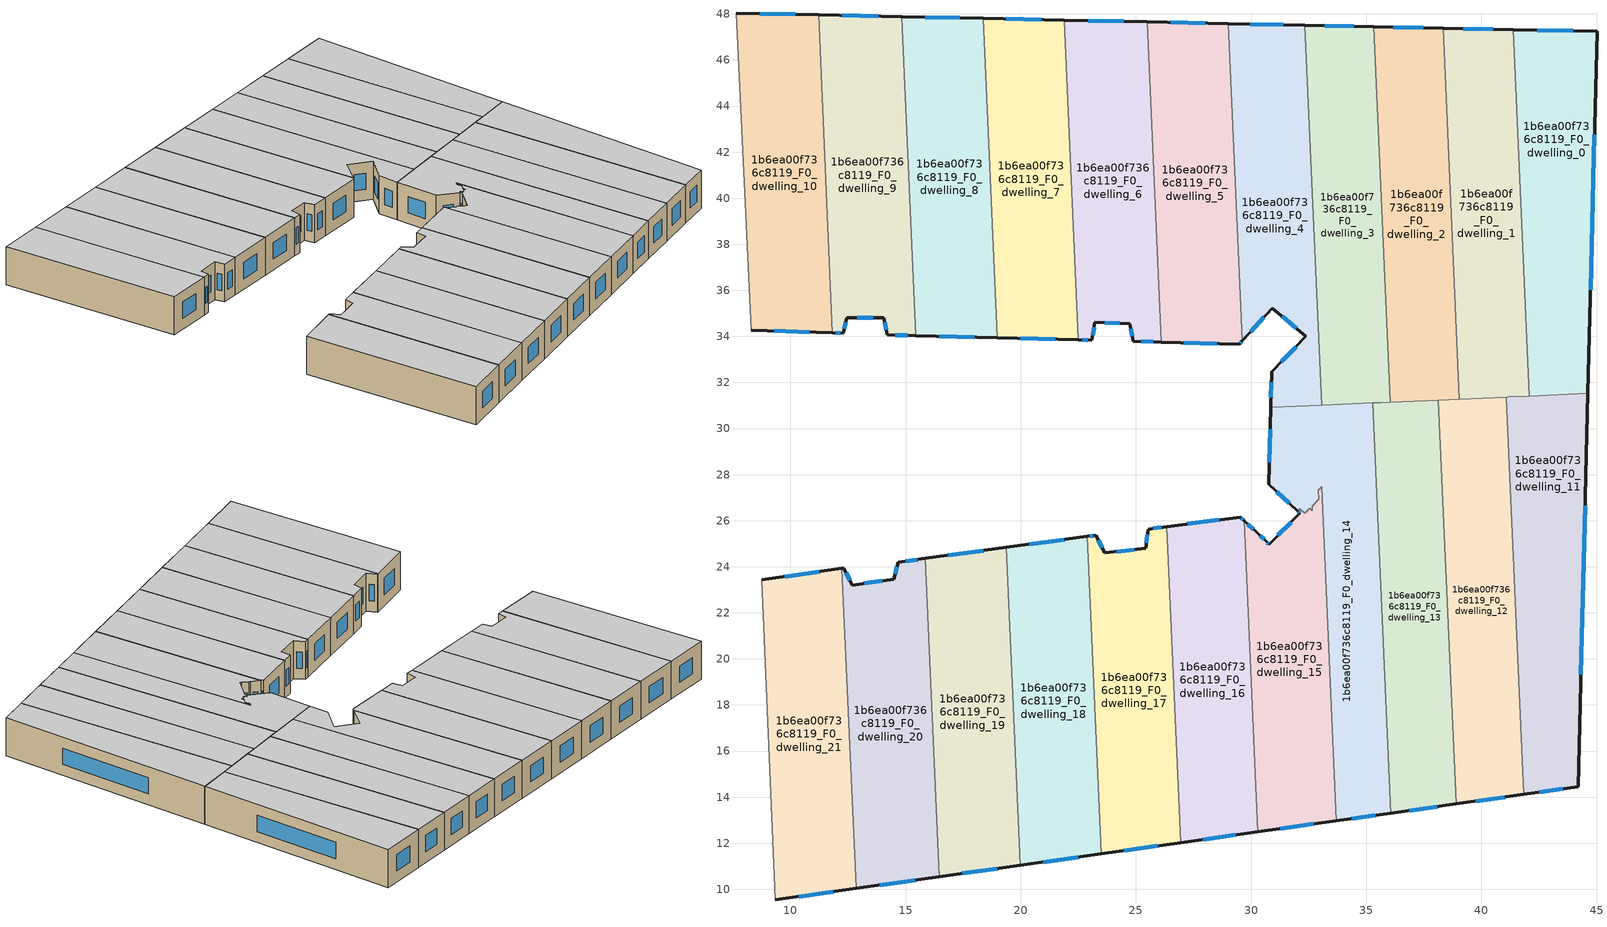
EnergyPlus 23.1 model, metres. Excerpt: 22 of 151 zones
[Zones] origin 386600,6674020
1b6ea00f736c8119_F0_dwelling_0
 floor ground (EU_floor_Construction): 45.02,47.24 44.62,31.52 42.08,31.41 41.38,47.32 z0
 wall outside (EU_wall_Construction): 44.62,31.52 45.02,47.24 41.38,47.32 z0:3
 wall to 1b6ea00f736c8119_F0_dwelling_1 (EU_wall_Construction): 41.38,47.32 42.08,31.41 z0:3
 wall to 1b6ea00f736c8119_F0_dwelling_11 (EU_wall_Construction): 42.08,31.41 44.62,31.52 z0:3
 window (EU_Window_Construction): 43.98,47.27 42.42,47.3 / 44.73,36.02 44.9,42.75 z0.86:2.14
 ceiling to 1b6ea00f736c8119_F1_dwelling_0 (EU_floor_Construction): 44.62,31.52 45.02,47.24 41.38,47.32 42.08,31.41 z3
1b6ea00f736c8119_F0_dwelling_1
 floor ground (EU_floor_Construction): 41.38,47.32 42.08,31.41 39.04,31.28 38.33,47.38 z0
 wall outside (EU_wall_Construction): 41.38,47.32 38.33,47.38 z0:3
 wall to 1b6ea00f736c8119_F0_dwelling_2 (EU_wall_Construction): 38.33,47.38 39.04,31.28 z0:3
 wall to 1b6ea00f736c8119_F0_dwelling_12 (EU_wall_Construction): 39.04,31.28 41.09,31.37 z0:3
 wall to 1b6ea00f736c8119_F0_dwelling_11 (EU_wall_Construction): 41.09,31.37 41.19,31.37 42.08,31.41 z0:3
 window (EU_Window_Construction): 40.51,47.34 39.2,47.37 z0.86:2.14
 ceiling to 1b6ea00f736c8119_F1_dwelling_1 (EU_floor_Construction): 42.08,31.41 41.38,47.32 38.33,47.38 39.04,31.28 z3
1b6ea00f736c8119_F0_dwelling_10
 floor ground (EU_floor_Construction): 11.22,47.96 11.83,34.16 8.3,34.28 7.66,48.03 z0
 wall outside (EU_wall_Construction): 8.3,34.28 11.83,34.16 / 11.22,47.96 7.66,48.03 z0:3
 wall to 1b6ea00f736c8119_F0_dwelling_9 (EU_wall_Construction): 11.83,34.16 11.22,47.96 z0:3
 wall adiabatic (EU_wall_Construction): 7.66,48.03 8.3,34.28 z0:3
 window (EU_Window_Construction): 9.31,34.24 10.82,34.19 / 10.2,47.98 8.68,48.01 z0.86:2.14
 ceiling to 1b6ea00f736c8119_F1_dwelling_10 (EU_floor_Construction): 11.83,34.16 11.22,47.96 7.66,48.03 8.3,34.28 z3
1b6ea00f736c8119_F0_dwelling_11
 floor ground (EU_floor_Construction): 44.62,31.52 44.19,14.45 41.84,14.12 41.09,31.37 41.19,31.37 z0
 wall outside (EU_wall_Construction): 41.84,14.12 44.19,14.45 44.62,31.52 z0:3
 wall to 1b6ea00f736c8119_F0_dwelling_12 (EU_wall_Construction): 41.09,31.37 41.84,14.12 z0:3
 window (EU_Window_Construction): 44.31,19.33 44.5,26.65 / 42.52,14.21 43.52,14.36 z0.86:2.14
 ceiling to 1b6ea00f736c8119_F1_dwelling_11 (EU_floor_Construction): 44.19,14.45 44.62,31.52 41.19,31.37 41.09,31.37 41.84,14.12 z3
1b6ea00f736c8119_F0_dwelling_12
 floor ground (EU_floor_Construction): 41.09,31.37 41.84,14.12 38.9,13.71 38.13,31.24 z0
 wall outside (EU_wall_Construction): 38.9,13.71 41.84,14.12 z0:3
 wall to 1b6ea00f736c8119_F0_dwelling_13 (EU_wall_Construction): 38.13,31.24 38.9,13.71 z0:3
 wall to 1b6ea00f736c8119_F0_dwelling_2 (EU_wall_Construction): 39.04,31.28 38.13,31.24 z0:3
 window (EU_Window_Construction): 39.74,13.82 41,14 z0.86:2.14
 ceiling to 1b6ea00f736c8119_F1_dwelling_12 (EU_floor_Construction): 41.84,14.12 41.09,31.37 38.13,31.24 38.9,13.71 z3
1b6ea00f736c8119_F0_dwelling_13
 floor ground (EU_floor_Construction): 38.13,31.24 38.9,13.71 36.06,13.3 35.27,31.11 35.32,31.12 35.52,31.12 35.62,31.13 z0
 wall outside (EU_wall_Construction): 36.06,13.3 38.9,13.71 z0:3
 wall to 1b6ea00f736c8119_F0_dwelling_14 (EU_wall_Construction): 35.27,31.11 36.06,13.3 z0:3
 wall to 1b6ea00f736c8119_F0_dwelling_3 (EU_wall_Construction): 36.04,31.15 35.62,31.13 35.52,31.12 35.32,31.12 35.27,31.11 z0:3
 wall to 1b6ea00f736c8119_F0_dwelling_2 (EU_wall_Construction): 38.13,31.24 36.04,31.15 z0:3
 window (EU_Window_Construction): 36.87,13.42 38.09,13.59 z0.86:2.14
 ceiling to 1b6ea00f736c8119_F1_dwelling_13 (EU_floor_Construction): 38.9,13.71 38.13,31.24 35.62,31.13 35.52,31.12 35.32,31.12 35.27,31.11 36.06,13.3 z3
1b6ea00f736c8119_F0_dwelling_14
 floor ground (EU_floor_Construction): 35.27,31.11 36.06,13.3 33.7,12.97 33.06,27.47 32.91,27.33 32.93,26.92 32.65,26.63 32.65,26.44 32.55,26.54 32.34,26.33 32.12,26.53 32.01,26.42 30.76,27.58 30.85,30.92 z0
 wall outside (EU_wall_Construction): 30.85,30.92 30.76,27.58 32.01,26.42 / 33.7,12.97 36.06,13.3 z0:3
 wall to 1b6ea00f736c8119_F0_dwelling_15 (EU_wall_Construction): 32.01,26.42 32.12,26.53 32.34,26.33 32.55,26.54 32.65,26.44 32.65,26.63 32.93,26.92 32.91,27.33 33.06,27.47 33.7,12.97 z0:3
 wall to 1b6ea00f736c8119_F0_dwelling_4 (EU_wall_Construction): 33.07,31.02 30.85,30.92 z0:3
 wall to 1b6ea00f736c8119_F0_dwelling_3 (EU_wall_Construction): 35.27,31.11 33.07,31.02 z0:3
 window (EU_Window_Construction): 31.12,27.25 31.65,26.75 / 30.83,29.97 30.79,28.54 / 34.37,13.07 35.38,13.21 z0.86:2.14
 ceiling to 1b6ea00f736c8119_F1_dwelling_14 (EU_floor_Construction): 36.06,13.3 35.27,31.11 30.85,30.92 30.76,27.58 32.01,26.42 32.12,26.53 32.34,26.33 32.55,26.54 32.65,26.44 32.65,26.63 32.93,26.92 32.91,27.33 33.06,27.47 33.7,12.97 z3
1b6ea00f736c8119_F0_dwelling_15
 floor ground (EU_floor_Construction): 33.06,27.47 33.7,12.97 30.29,12.49 29.7,25.99 30.24,25.49 30.28,25.45 30.67,25.08 30.78,24.98 32.12,26.32 32.01,26.42 32.12,26.53 32.34,26.33 32.55,26.54 32.65,26.44 32.65,26.63 32.93,26.92 32.91,27.33 z0
 wall outside (EU_wall_Construction): 32.01,26.42 32.12,26.32 30.78,24.98 30.67,25.08 30.28,25.45 30.24,25.49 29.7,25.99 / 30.29,12.49 33.7,12.97 z0:3
 wall to 1b6ea00f736c8119_F0_dwelling_16 (EU_wall_Construction): 29.7,25.99 30.29,12.49 z0:3
 window (EU_Window_Construction): 30.56,25.19 30.39,25.34 / 30.75,25.01 30.71,25.05 / 31.74,25.94 31.17,25.36 / 32.04,26.39 32.09,26.35 / 31.27,12.63 32.72,12.84 / 30.08,25.63 29.85,25.85 z0.86:2.14
 ceiling to 1b6ea00f736c8119_F1_dwelling_15 (EU_floor_Construction): 33.7,12.97 33.06,27.47 32.91,27.33 32.93,26.92 32.65,26.63 32.65,26.44 32.55,26.54 32.34,26.33 32.12,26.53 32.01,26.42 32.12,26.32 30.78,24.98 30.67,25.08 30.28,25.45 30.24,25.49 29.7,25.99 30.29,12.49 z3
1b6ea00f736c8119_F0_dwelling_16
 floor ground (EU_floor_Construction): 29.7,25.99 30.29,12.49 26.94,12.02 26.34,25.74 29.54,26.15 z0
 wall outside (EU_wall_Construction): 29.7,25.99 29.54,26.15 26.34,25.74 / 26.94,12.02 30.29,12.49 z0:3
 wall to 1b6ea00f736c8119_F0_dwelling_17 (EU_wall_Construction): 26.34,25.74 26.94,12.02 z0:3
 window (EU_Window_Construction): 29.65,26.04 29.58,26.1 / 27.9,12.16 29.34,12.36 / 28.62,26.03 27.25,25.86 z0.86:2.14
 ceiling to 1b6ea00f736c8119_F1_dwelling_16 (EU_floor_Construction): 30.29,12.49 29.7,25.99 29.54,26.15 26.34,25.74 26.94,12.02 z3
1b6ea00f736c8119_F0_dwelling_17
 floor ground (EU_floor_Construction): 26.34,25.74 26.94,12.02 23.49,11.54 22.89,25.32 23.26,25.37 23.66,24.6 25.43,24.8 25.53,25.64 z0
 wall outside (EU_wall_Construction): 26.34,25.74 25.53,25.64 25.43,24.8 23.66,24.6 23.26,25.37 22.89,25.32 / 23.49,11.54 26.94,12.02 z0:3
 wall to 1b6ea00f736c8119_F0_dwelling_18 (EU_wall_Construction): 22.89,25.32 23.49,11.54 z0:3
 window (EU_Window_Construction): 26.1,25.71 25.76,25.67 / 24.48,11.67 25.95,11.88 / 23.15,25.35 22.99,25.33 / 23.54,24.82 23.37,25.15 / 24.92,24.75 24.16,24.66 / 25.5,25.4 25.46,25.04 z0.86:2.14
 ceiling to 1b6ea00f736c8119_F1_dwelling_17 (EU_floor_Construction): 26.94,12.02 26.34,25.74 25.53,25.64 25.43,24.8 23.66,24.6 23.26,25.37 22.89,25.32 23.49,11.54 z3
1b6ea00f736c8119_F0_dwelling_18
 floor ground (EU_floor_Construction): 22.89,25.32 23.49,11.54 19.97,11.04 19.37,24.84 z0
 wall outside (EU_wall_Construction): 22.89,25.32 19.37,24.84 / 19.97,11.04 23.49,11.54 z0:3
 wall to 1b6ea00f736c8119_F0_dwelling_19 (EU_wall_Construction): 19.37,24.84 19.97,11.04 z0:3
 window (EU_Window_Construction): 21.88,25.18 20.37,24.98 / 20.98,11.18 22.49,11.39 z0.86:2.14
 ceiling to 1b6ea00f736c8119_F1_dwelling_18 (EU_floor_Construction): 23.49,11.54 22.89,25.32 19.37,24.84 19.97,11.04 z3
1b6ea00f736c8119_F0_dwelling_19
 floor ground (EU_floor_Construction): 19.37,24.84 19.97,11.04 16.46,10.54 15.86,24.36 z0
 wall outside (EU_wall_Construction): 19.37,24.84 15.86,24.36 / 16.46,10.54 19.97,11.04 z0:3
 wall to 1b6ea00f736c8119_F0_dwelling_20 (EU_wall_Construction): 15.86,24.36 16.46,10.54 z0:3
 window (EU_Window_Construction): 18.36,24.7 16.86,24.5 / 17.47,10.69 18.97,10.9 z0.86:2.14
 ceiling to 1b6ea00f736c8119_F1_dwelling_19 (EU_floor_Construction): 19.97,11.04 19.37,24.84 15.86,24.36 16.46,10.54 z3
1b6ea00f736c8119_F0_dwelling_2
 floor ground (EU_floor_Construction): 38.33,47.38 39.04,31.28 36.04,31.15 35.32,47.45 z0
 wall outside (EU_wall_Construction): 38.33,47.38 35.32,47.45 z0:3
 wall to 1b6ea00f736c8119_F0_dwelling_3 (EU_wall_Construction): 35.32,47.45 36.04,31.15 z0:3
 window (EU_Window_Construction): 37.47,47.4 36.18,47.43 z0.86:2.14
 ceiling to 1b6ea00f736c8119_F1_dwelling_2 (EU_floor_Construction): 39.04,31.28 38.33,47.38 35.32,47.45 36.04,31.15 z3
1b6ea00f736c8119_F0_dwelling_20
 floor ground (EU_floor_Construction): 15.86,24.36 16.46,10.54 12.85,10.04 12.24,23.93 12.33,23.94 12.68,23.21 14.5,23.47 14.67,24.2 z0
 wall outside (EU_wall_Construction): 15.86,24.36 14.67,24.2 14.5,23.47 12.68,23.21 12.33,23.94 12.24,23.93 / 12.85,10.04 16.46,10.54 z0:3
 wall to 1b6ea00f736c8119_F0_dwelling_21 (EU_wall_Construction): 12.24,23.93 12.85,10.04 z0:3
 window (EU_Window_Construction): 14.62,23.99 14.55,23.68 / 15.52,24.32 15.01,24.25 / 13.88,10.18 15.43,10.4 / 12.58,23.42 12.43,23.73 / 13.98,23.39 13.2,23.28 z0.86:2.14
 ceiling to 1b6ea00f736c8119_F1_dwelling_20 (EU_floor_Construction): 16.46,10.54 15.86,24.36 14.67,24.2 14.5,23.47 12.68,23.21 12.33,23.94 12.24,23.93 12.85,10.04 z3
1b6ea00f736c8119_F0_dwelling_21
 floor ground (EU_floor_Construction): 12.24,23.93 12.85,10.04 9.35,9.54 8.75,23.43 z0
 wall outside (EU_wall_Construction): 9.35,9.54 12.85,10.04 / 12.24,23.93 8.75,23.43 z0:3
 wall adiabatic (EU_wall_Construction): 8.75,23.43 9.35,9.54 z0:3
 window (EU_Window_Construction): 10.35,9.68 11.85,9.9 / 11.24,23.79 9.75,23.58 z0.86:2.14
 ceiling to 1b6ea00f736c8119_F1_dwelling_21 (EU_floor_Construction): 12.85,10.04 12.24,23.93 8.75,23.43 9.35,9.54 z3
1b6ea00f736c8119_F0_dwelling_3
 floor ground (EU_floor_Construction): 35.32,47.45 36.04,31.15 33.07,31.01 32.34,47.51 z0
 wall outside (EU_wall_Construction): 35.32,47.45 32.34,47.51 z0:3
 wall to 1b6ea00f736c8119_F0_dwelling_4 (EU_wall_Construction): 32.34,47.51 33.07,31.01 z0:3
 window (EU_Window_Construction): 34.47,47.47 33.19,47.49 z0.86:2.14
 ceiling to 1b6ea00f736c8119_F1_dwelling_3 (EU_floor_Construction): 36.04,31.15 35.32,47.45 32.34,47.51 33.07,31.01 z3
1b6ea00f736c8119_F0_dwelling_4
 floor ground (EU_floor_Construction): 32.34,47.51 33.07,31.01 30.85,30.92 30.89,32.46 32.38,34 30.93,35.23 29.62,33.81 29.01,47.58 z0
 wall outside (EU_wall_Construction): 32.34,47.51 29.01,47.58 / 29.62,33.81 30.93,35.23 32.38,34 30.89,32.46 30.85,30.92 z0:3
 wall to 1b6ea00f736c8119_F0_dwelling_5 (EU_wall_Construction): 29.01,47.58 29.62,33.81 z0:3
 window (EU_Window_Construction): 31.39,47.53 29.96,47.56 / 30.88,32.02 30.86,31.36 / 31.95,33.56 31.32,32.9 / 31.34,34.88 31.96,34.35 / 29.99,34.21 30.55,34.82 z0.86:2.14
 ceiling to 1b6ea00f736c8119_F1_dwelling_4 (EU_floor_Construction): 33.07,31.01 32.34,47.51 29.01,47.58 29.62,33.81 30.93,35.23 32.38,34 30.89,32.46 30.85,30.92 z3
1b6ea00f736c8119_F0_dwelling_5
 floor ground (EU_floor_Construction): 29.01,47.58 29.62,33.81 29.48,33.66 26.11,33.76 25.5,47.66 z0
 wall outside (EU_wall_Construction): 29.01,47.58 25.5,47.66 / 26.11,33.76 29.48,33.66 29.62,33.81 z0:3
 wall to 1b6ea00f736c8119_F0_dwelling_6 (EU_wall_Construction): 25.5,47.66 26.11,33.76 z0:3
 window (EU_Window_Construction): 28.01,47.6 26.5,47.63 / 29.52,33.7 29.58,33.77 / 27.07,33.73 28.52,33.69 z0.86:2.14
 ceiling to 1b6ea00f736c8119_F1_dwelling_5 (EU_floor_Construction): 29.48,33.66 29.62,33.81 29.01,47.58 25.5,47.66 26.11,33.76 z3
1b6ea00f736c8119_F0_dwelling_6
 floor ground (EU_floor_Construction): 25.5,47.66 26.11,33.76 24.89,33.79 24.73,34.56 23.22,34.61 23.08,33.84 22.5,33.85 21.89,47.73 z0
 wall outside (EU_wall_Construction): 22.5,33.85 23.08,33.84 23.22,34.61 24.73,34.56 24.89,33.79 26.11,33.76 / 25.5,47.66 21.89,47.73 z0:3
 wall to 1b6ea00f736c8119_F0_dwelling_7 (EU_wall_Construction): 21.89,47.73 22.5,33.85 z0:3
 window (EU_Window_Construction): 23.12,34.06 23.18,34.39 / 22.67,33.85 22.92,33.84 / 24.47,47.68 22.92,47.71 / 25.23,33.78 25.76,33.77 / 24.78,34.34 24.84,34.01 / 23.65,34.59 24.3,34.57 z0.86:2.14
 ceiling to 1b6ea00f736c8119_F1_dwelling_6 (EU_floor_Construction): 26.11,33.76 25.5,47.66 21.89,47.73 22.5,33.85 23.08,33.84 23.22,34.61 24.73,34.56 24.89,33.79 z3
1b6ea00f736c8119_F0_dwelling_7
 floor ground (EU_floor_Construction): 21.89,47.73 22.5,33.85 18.98,33.94 18.37,47.81 z0
 wall outside (EU_wall_Construction): 18.98,33.94 22.5,33.85 / 21.89,47.73 18.37,47.81 z0:3
 wall to 1b6ea00f736c8119_F0_dwelling_8 (EU_wall_Construction): 18.37,47.81 18.98,33.94 z0:3
 window (EU_Window_Construction): 19.99,33.92 21.49,33.88 / 20.88,47.75 19.38,47.78 z0.86:2.14
 ceiling to 1b6ea00f736c8119_F1_dwelling_7 (EU_floor_Construction): 22.5,33.85 21.89,47.73 18.37,47.81 18.98,33.94 z3
1b6ea00f736c8119_F0_dwelling_8
 floor ground (EU_floor_Construction): 18.37,47.81 18.98,33.94 15.45,34.03 14.84,47.88 z0
 wall outside (EU_wall_Construction): 15.45,34.03 18.98,33.94 / 18.37,47.81 14.84,47.88 z0:3
 wall to 1b6ea00f736c8119_F0_dwelling_9 (EU_wall_Construction): 14.84,47.88 15.45,34.03 z0:3
 window (EU_Window_Construction): 16.46,34.01 17.97,33.97 / 17.36,47.83 15.85,47.86 z0.86:2.14
 ceiling to 1b6ea00f736c8119_F1_dwelling_8 (EU_floor_Construction): 18.98,33.94 18.37,47.81 14.84,47.88 15.45,34.03 z3
1b6ea00f736c8119_F0_dwelling_9
 floor ground (EU_floor_Construction): 14.84,47.88 15.45,34.03 14.2,34.07 14.05,34.82 12.44,34.82 12.3,34.14 11.83,34.16 11.22,47.96 z0
 wall outside (EU_wall_Construction): 11.83,34.16 12.3,34.14 12.44,34.82 14.05,34.82 14.2,34.07 15.45,34.03 / 14.84,47.88 11.22,47.96 z0:3
 window (EU_Window_Construction): 12.34,34.33 12.4,34.63 / 11.96,34.15 12.17,34.14 / 13.81,47.9 12.26,47.94 / 14.55,34.06 15.09,34.04 / 14.09,34.61 14.15,34.28 / 12.9,34.82 13.59,34.82 z0.86:2.14
 ceiling to 1b6ea00f736c8119_F1_dwelling_9 (EU_floor_Construction): 15.45,34.03 14.84,47.88 11.22,47.96 11.83,34.16 12.3,34.14 12.44,34.82 14.05,34.82 14.2,34.07 z3
[Building]
EU S2 Campaign: North Axis=0; Terrain=City; Solar Distribution=FullExterior
[Site:Location]
Helsinki-Vantaa.AP: Latitude=60.317; Longitude=24.963; Time Zone=2; Elevation=54.6
[SizingPeriod:WeatherFileDays]
AnnualSizingPeriod: Begin Month=1; Begin Day of Month=1; End Month=12; End Day of Month=31; Day of Week for Start Day=Monday; Use Weather File Daylight Saving Period=No; Use Weather File Rain and Snow Indicators=No
[MATERIAL]
EU_InternalMass_Material: Roughness=MediumRough; Thickness=0.1; Conductivity=1; Density=1800; Specific Heat=900; Thermal Absorptance=0.9; Solar Absorptance=0.7; Visible Absorptance=0.7
[MATERIAL:NOMASS] Roughness=MediumRough; Thermal Absorptance=0.9; Solar Absorptance=0.7; Visible Absorptance=0.7
Name | Thermal Resistance
EU_wall_NoMass | 1.10183
EU_floor_NoMass | 1.70606
[WINDOWMATERIAL:SIMPLEGLAZINGSYSTEM]
EU_Window_SimpleGlazing: UFactor=3.11035; Solar Heat Gain Coefficient=0.8; Visible Transmittance=0.8
[CONSTRUCTION]
EU_wall_Construction: EU_wall_NoMass
EU_floor_Construction: EU_floor_NoMass
EU_Window_Construction: EU_Window_SimpleGlazing
EU_InternalMass_Construction: EU_InternalMass_Material
[ZONE] Type=1; Multiplier=1; Ceiling Height=autocalculate; Floor Area=autocalculate; Part of Total Floor Area=Yes
Name | Volume
1b6ea00f736c8119_F0_dwelling_0; 1b6ea00f736c8119_F0_dwelling_7 | 146.395
1b6ea00f736c8119_F0_dwelling_1 | 146.356
1b6ea00f736c8119_F0_dwelling_10; 1b6ea00f736c8119_F0_dwelling_6 | 146.382
1b6ea00f736c8119_F0_dwelling_11 | 151.53
1b6ea00f736c8119_F0_dwelling_12 | 154.4
1b6ea00f736c8119_F0_dwelling_13 | 151.904
1b6ea00f736c8119_F0_dwelling_14 | 154.805
1b6ea00f736c8119_F0_dwelling_15 | 135.166
1b6ea00f736c8119_F0_dwelling_16 | 138.731
1b6ea00f736c8119_F0_dwelling_17 | 138.119
1b6ea00f736c8119_F0_dwelling_18 | 146.41
1b6ea00f736c8119_F0_dwelling_19 | 146.371
1b6ea00f736c8119_F0_dwelling_2 | 146.405
1b6ea00f736c8119_F0_dwelling_20; 1b6ea00f736c8119_F0_dwelling_8; 1b6ea00f736c8119_F0_dwelling_9 | 146.38
1b6ea00f736c8119_F0_dwelling_21 | 146.381
1b6ea00f736c8119_F0_dwelling_3 | 146.391
1b6ea00f736c8119_F0_dwelling_4 | 146.359
1b6ea00f736c8119_F0_dwelling_5 | 146.372
[INTERNALMASS] Construction=EU_InternalMass_Construction
Name | Zone or ZoneList | Surface Area
1b6ea00f736c8119_F0_dwelling_0_EU_InternalMass | 1b6ea00f736c8119_F0_dwelling_0 | 48.7983
1b6ea00f736c8119_F0_dwelling_1_EU_InternalMass | 1b6ea00f736c8119_F0_dwelling_1 | 48.785
1b6ea00f736c8119_F0_dwelling_2_EU_InternalMass | 1b6ea00f736c8119_F0_dwelling_2 | 48.8013
1b6ea00f736c8119_F0_dwelling_3_EU_InternalMass | 1b6ea00f736c8119_F0_dwelling_3 | 48.797
1b6ea00f736c8119_F0_dwelling_4_EU_InternalMass | 1b6ea00f736c8119_F0_dwelling_4 | 48.7865
1b6ea00f736c8119_F0_dwelling_5_EU_InternalMass | 1b6ea00f736c8119_F0_dwelling_5 | 48.7904
1b6ea00f736c8119_F0_dwelling_6_EU_InternalMass | 1b6ea00f736c8119_F0_dwelling_6 | 48.7943
1b6ea00f736c8119_F0_dwelling_7_EU_InternalMass | 1b6ea00f736c8119_F0_dwelling_7 | 48.7981
1b6ea00f736c8119_F0_dwelling_8_EU_InternalMass | 1b6ea00f736c8119_F0_dwelling_8 | 48.7938
1b6ea00f736c8119_F0_dwelling_9_EU_InternalMass | 1b6ea00f736c8119_F0_dwelling_9 | 48.7935
1b6ea00f736c8119_F0_dwelling_10_EU_InternalMass | 1b6ea00f736c8119_F0_dwelling_10 | 48.7938
1b6ea00f736c8119_F0_dwelling_11_EU_InternalMass | 1b6ea00f736c8119_F0_dwelling_11 | 50.5133
1b6ea00f736c8119_F0_dwelling_12_EU_InternalMass | 1b6ea00f736c8119_F0_dwelling_12 | 51.4582
1b6ea00f736c8119_F0_dwelling_13_EU_InternalMass | 1b6ea00f736c8119_F0_dwelling_13 | 50.6343
1b6ea00f736c8119_F0_dwelling_14_EU_InternalMass | 1b6ea00f736c8119_F0_dwelling_14 | 51.6058
1b6ea00f736c8119_F0_dwelling_15_EU_InternalMass | 1b6ea00f736c8119_F0_dwelling_15 | 45.0593
1b6ea00f736c8119_F0_dwelling_16_EU_InternalMass | 1b6ea00f736c8119_F0_dwelling_16 | 46.2432
1b6ea00f736c8119_F0_dwelling_17_EU_InternalMass | 1b6ea00f736c8119_F0_dwelling_17 | 46.0396
1b6ea00f736c8119_F0_dwelling_18_EU_InternalMass | 1b6ea00f736c8119_F0_dwelling_18 | 48.8031
1b6ea00f736c8119_F0_dwelling_19_EU_InternalMass | 1b6ea00f736c8119_F0_dwelling_19 | 48.7902
1b6ea00f736c8119_F0_dwelling_20_EU_InternalMass | 1b6ea00f736c8119_F0_dwelling_20 | 48.7934
1b6ea00f736c8119_F0_dwelling_21_EU_InternalMass | 1b6ea00f736c8119_F0_dwelling_21 | 48.7938
[OTHEREQUIPMENT] Fuel Type=Electricity; Design Level Calculation Method=Watts/Area; Power per Zone Floor Area=1; Fraction Latent=0; Fraction Radiant=0; Fraction Lost=0; Carbon Dioxide Generation Rate=0; EndUse Subcategory=EU_Step8_InternalGains
Name | Zone or ZoneList or Space or SpaceList | Schedule
EU_Step8_InternalGain_1b6ea00f736c8119_F0_dwelling_0_f000 | 1b6ea00f736c8119_F0_dwelling_0 | EU_Step8_GainSchedule_1b6ea00f736c8119_F0_dwelling_0_f000
EU_Step8_InternalGain_1b6ea00f736c8119_F0_dwelling_1_f000 | 1b6ea00f736c8119_F0_dwelling_1 | EU_Step8_GainSchedule_1b6ea00f736c8119_F0_dwelling_1_f000
EU_Step8_InternalGain_1b6ea00f736c8119_F0_dwelling_2_f000 | 1b6ea00f736c8119_F0_dwelling_2 | EU_Step8_GainSchedule_1b6ea00f736c8119_F0_dwelling_2_f000
EU_Step8_InternalGain_1b6ea00f736c8119_F0_dwelling_3_f000 | 1b6ea00f736c8119_F0_dwelling_3 | EU_Step8_GainSchedule_1b6ea00f736c8119_F0_dwelling_3_f000
EU_Step8_InternalGain_1b6ea00f736c8119_F0_dwelling_4_f000 | 1b6ea00f736c8119_F0_dwelling_4 | EU_Step8_GainSchedule_1b6ea00f736c8119_F0_dwelling_4_f000
EU_Step8_InternalGain_1b6ea00f736c8119_F0_dwelling_5_f000 | 1b6ea00f736c8119_F0_dwelling_5 | EU_Step8_GainSchedule_1b6ea00f736c8119_F0_dwelling_5_f000
EU_Step8_InternalGain_1b6ea00f736c8119_F0_dwelling_6_f000 | 1b6ea00f736c8119_F0_dwelling_6 | EU_Step8_GainSchedule_1b6ea00f736c8119_F0_dwelling_6_f000
EU_Step8_InternalGain_1b6ea00f736c8119_F0_dwelling_7_f000 | 1b6ea00f736c8119_F0_dwelling_7 | EU_Step8_GainSchedule_1b6ea00f736c8119_F0_dwelling_7_f000
EU_Step8_InternalGain_1b6ea00f736c8119_F0_dwelling_8_f000 | 1b6ea00f736c8119_F0_dwelling_8 | EU_Step8_GainSchedule_1b6ea00f736c8119_F0_dwelling_8_f000
EU_Step8_InternalGain_1b6ea00f736c8119_F0_dwelling_9_f000 | 1b6ea00f736c8119_F0_dwelling_9 | EU_Step8_GainSchedule_1b6ea00f736c8119_F0_dwelling_9_f000
EU_Step8_InternalGain_1b6ea00f736c8119_F0_dwelling_10_f000 | 1b6ea00f736c8119_F0_dwelling_10 | EU_Step8_GainSchedule_1b6ea00f736c8119_F0_dwelling_10_f000
EU_Step8_InternalGain_1b6ea00f736c8119_F0_dwelling_11_f000 | 1b6ea00f736c8119_F0_dwelling_11 | EU_Step8_GainSchedule_1b6ea00f736c8119_F0_dwelling_11_f000
EU_Step8_InternalGain_1b6ea00f736c8119_F0_dwelling_12_f000 | 1b6ea00f736c8119_F0_dwelling_12 | EU_Step8_GainSchedule_1b6ea00f736c8119_F0_dwelling_12_f000
EU_Step8_InternalGain_1b6ea00f736c8119_F0_dwelling_13_f000 | 1b6ea00f736c8119_F0_dwelling_13 | EU_Step8_GainSchedule_1b6ea00f736c8119_F0_dwelling_13_f000
EU_Step8_InternalGain_1b6ea00f736c8119_F0_dwelling_14_f000 | 1b6ea00f736c8119_F0_dwelling_14 | EU_Step8_GainSchedule_1b6ea00f736c8119_F0_dwelling_14_f000
EU_Step8_InternalGain_1b6ea00f736c8119_F0_dwelling_15_f000 | 1b6ea00f736c8119_F0_dwelling_15 | EU_Step8_GainSchedule_1b6ea00f736c8119_F0_dwelling_15_f000
EU_Step8_InternalGain_1b6ea00f736c8119_F0_dwelling_16_f000 | 1b6ea00f736c8119_F0_dwelling_16 | EU_Step8_GainSchedule_1b6ea00f736c8119_F0_dwelling_16_f000
EU_Step8_InternalGain_1b6ea00f736c8119_F0_dwelling_17_f000 | 1b6ea00f736c8119_F0_dwelling_17 | EU_Step8_GainSchedule_1b6ea00f736c8119_F0_dwelling_17_f000
EU_Step8_InternalGain_1b6ea00f736c8119_F0_dwelling_18_f000 | 1b6ea00f736c8119_F0_dwelling_18 | EU_Step8_GainSchedule_1b6ea00f736c8119_F0_dwelling_18_f000
EU_Step8_InternalGain_1b6ea00f736c8119_F0_dwelling_19_f000 | 1b6ea00f736c8119_F0_dwelling_19 | EU_Step8_GainSchedule_1b6ea00f736c8119_F0_dwelling_19_f000
EU_Step8_InternalGain_1b6ea00f736c8119_F0_dwelling_20_f000 | 1b6ea00f736c8119_F0_dwelling_20 | EU_Step8_GainSchedule_1b6ea00f736c8119_F0_dwelling_20_f000
EU_Step8_InternalGain_1b6ea00f736c8119_F0_dwelling_21_f000 | 1b6ea00f736c8119_F0_dwelling_21 | EU_Step8_GainSchedule_1b6ea00f736c8119_F0_dwelling_21_f000
[ZONEVENTILATION:DESIGNFLOWRATE] Schedule=EU_AlwaysOn; Design Flow Rate Calculation Method=AirChanges/Hour; Air Changes per Hour=0.756316; Ventilation Type=Natural; Fan Pressure Rise=0; Fan Total Efficiency=1; Constant Term Coefficient=1; Temperature Term Coefficient=0; Velocity Term Coefficient=0; Velocity Squared Term Coefficient=0; Minimum Indoor Temperature=-100; Maximum Indoor Temperature=100; Delta Temperature=-100; Minimum Outdoor Temperature=-100; Maximum Outdoor Temperature=100; Maximum Wind Speed=40
Name | Zone or ZoneList or Space or SpaceList
EU_ConstantAir_1b6ea00f736c8119_F0_dwelling_0 | 1b6ea00f736c8119_F0_dwelling_0
EU_ConstantAir_1b6ea00f736c8119_F0_dwelling_1 | 1b6ea00f736c8119_F0_dwelling_1
EU_ConstantAir_1b6ea00f736c8119_F0_dwelling_2 | 1b6ea00f736c8119_F0_dwelling_2
EU_ConstantAir_1b6ea00f736c8119_F0_dwelling_3 | 1b6ea00f736c8119_F0_dwelling_3
EU_ConstantAir_1b6ea00f736c8119_F0_dwelling_4 | 1b6ea00f736c8119_F0_dwelling_4
EU_ConstantAir_1b6ea00f736c8119_F0_dwelling_5 | 1b6ea00f736c8119_F0_dwelling_5
EU_ConstantAir_1b6ea00f736c8119_F0_dwelling_6 | 1b6ea00f736c8119_F0_dwelling_6
EU_ConstantAir_1b6ea00f736c8119_F0_dwelling_7 | 1b6ea00f736c8119_F0_dwelling_7
EU_ConstantAir_1b6ea00f736c8119_F0_dwelling_8 | 1b6ea00f736c8119_F0_dwelling_8
EU_ConstantAir_1b6ea00f736c8119_F0_dwelling_9 | 1b6ea00f736c8119_F0_dwelling_9
EU_ConstantAir_1b6ea00f736c8119_F0_dwelling_10 | 1b6ea00f736c8119_F0_dwelling_10
EU_ConstantAir_1b6ea00f736c8119_F0_dwelling_11 | 1b6ea00f736c8119_F0_dwelling_11
EU_ConstantAir_1b6ea00f736c8119_F0_dwelling_12 | 1b6ea00f736c8119_F0_dwelling_12
EU_ConstantAir_1b6ea00f736c8119_F0_dwelling_13 | 1b6ea00f736c8119_F0_dwelling_13
EU_ConstantAir_1b6ea00f736c8119_F0_dwelling_14 | 1b6ea00f736c8119_F0_dwelling_14
EU_ConstantAir_1b6ea00f736c8119_F0_dwelling_15 | 1b6ea00f736c8119_F0_dwelling_15
EU_ConstantAir_1b6ea00f736c8119_F0_dwelling_16 | 1b6ea00f736c8119_F0_dwelling_16
EU_ConstantAir_1b6ea00f736c8119_F0_dwelling_17 | 1b6ea00f736c8119_F0_dwelling_17
EU_ConstantAir_1b6ea00f736c8119_F0_dwelling_18 | 1b6ea00f736c8119_F0_dwelling_18
EU_ConstantAir_1b6ea00f736c8119_F0_dwelling_19 | 1b6ea00f736c8119_F0_dwelling_19
EU_ConstantAir_1b6ea00f736c8119_F0_dwelling_20 | 1b6ea00f736c8119_F0_dwelling_20
EU_ConstantAir_1b6ea00f736c8119_F0_dwelling_21 | 1b6ea00f736c8119_F0_dwelling_21
[HVACTEMPLATE:THERMOSTAT] Constant Heating Setpoint=20; Constant Cooling Setpoint=50
EU_HeatOnly_1b6ea00f736c8119_F0_dwelling_0; EU_HeatOnly_1b6ea00f736c8119_F0_dwelling_1; EU_HeatOnly_1b6ea00f736c8119_F0_dwelling_2; EU_HeatOnly_1b6ea00f736c8119_F0_dwelling_3; EU_HeatOnly_1b6ea00f736c8119_F0_dwelling_4; EU_HeatOnly_1b6ea00f736c8119_F0_dwelling_5; EU_HeatOnly_1b6ea00f736c8119_F0_dwelling_6; EU_HeatOnly_1b6ea00f736c8119_F0_dwelling_7; EU_HeatOnly_1b6ea00f736c8119_F0_dwelling_8; EU_HeatOnly_1b6ea00f736c8119_F0_dwelling_9; EU_HeatOnly_1b6ea00f736c8119_F0_dwelling_10; EU_HeatOnly_1b6ea00f736c8119_F0_dwelling_11; EU_HeatOnly_1b6ea00f736c8119_F0_dwelling_12; EU_HeatOnly_1b6ea00f736c8119_F0_dwelling_13; EU_HeatOnly_1b6ea00f736c8119_F0_dwelling_14; EU_HeatOnly_1b6ea00f736c8119_F0_dwelling_15; EU_HeatOnly_1b6ea00f736c8119_F0_dwelling_16; EU_HeatOnly_1b6ea00f736c8119_F0_dwelling_17; EU_HeatOnly_1b6ea00f736c8119_F0_dwelling_18; EU_HeatOnly_1b6ea00f736c8119_F0_dwelling_19; EU_HeatOnly_1b6ea00f736c8119_F0_dwelling_20; EU_HeatOnly_1b6ea00f736c8119_F0_dwelling_21; EU_HeatOnly_1b6ea00f736c8119_F1_dwelling_0; EU_HeatOnly_1b6ea00f736c8119_F1_dwelling_1; EU_HeatOnly_1b6ea00f736c8119_F1_dwelling_2; EU_HeatOnly_1b6ea00f736c8119_F1_dwelling_3; EU_HeatOnly_1b6ea00f736c8119_F1_dwelling_4; EU_HeatOnly_1b6ea00f736c8119_F1_dwelling_5; EU_HeatOnly_1b6ea00f736c8119_F1_dwelling_6; EU_HeatOnly_1b6ea00f736c8119_F1_dwelling_7; EU_HeatOnly_1b6ea00f736c8119_F1_dwelling_8; EU_HeatOnly_1b6ea00f736c8119_F1_dwelling_9; EU_HeatOnly_1b6ea00f736c8119_F1_dwelling_10; EU_HeatOnly_1b6ea00f736c8119_F1_dwelling_11; EU_HeatOnly_1b6ea00f736c8119_F1_dwelling_12; EU_HeatOnly_1b6ea00f736c8119_F1_dwelling_13; EU_HeatOnly_1b6ea00f736c8119_F1_dwelling_14; EU_HeatOnly_1b6ea00f736c8119_F1_dwelling_15; EU_HeatOnly_1b6ea00f736c8119_F1_dwelling_16; EU_HeatOnly_1b6ea00f736c8119_F1_dwelling_17; EU_HeatOnly_1b6ea00f736c8119_F1_dwelling_18; EU_HeatOnly_1b6ea00f736c8119_F1_dwelling_19; EU_HeatOnly_1b6ea00f736c8119_F1_dwelling_20; EU_HeatOnly_1b6ea00f736c8119_F1_dwelling_21; EU_HeatOnly_1b6ea00f736c8119_F2_dwelling_0; EU_HeatOnly_1b6ea00f736c8119_F2_dwelling_1; EU_HeatOnly_1b6ea00f736c8119_F2_dwelling_2; EU_HeatOnly_1b6ea00f736c8119_F2_dwelling_3; EU_HeatOnly_1b6ea00f736c8119_F2_dwelling_4; EU_HeatOnly_1b6ea00f736c8119_F2_dwelling_5; EU_HeatOnly_1b6ea00f736c8119_F2_dwelling_6; EU_HeatOnly_1b6ea00f736c8119_F2_dwelling_7; EU_HeatOnly_1b6ea00f736c8119_F2_dwelling_8; EU_HeatOnly_1b6ea00f736c8119_F2_dwelling_9; EU_HeatOnly_1b6ea00f736c8119_F2_dwelling_10; EU_HeatOnly_1b6ea00f736c8119_F2_dwelling_11; EU_HeatOnly_1b6ea00f736c8119_F2_dwelling_12; EU_HeatOnly_1b6ea00f736c8119_F2_dwelling_13; EU_HeatOnly_1b6ea00f736c8119_F2_dwelling_14; EU_HeatOnly_1b6ea00f736c8119_F2_dwelling_15; EU_HeatOnly_1b6ea00f736c8119_F2_dwelling_16; EU_HeatOnly_1b6ea00f736c8119_F2_dwelling_17; EU_HeatOnly_1b6ea00f736c8119_F2_dwelling_18; EU_HeatOnly_1b6ea00f736c8119_F2_dwelling_19; EU_HeatOnly_1b6ea00f736c8119_F2_dwelling_20; EU_HeatOnly_1b6ea00f736c8119_F2_dwelling_21; EU_HeatOnly_1b6ea00f736c8119_F3_dwelling_0; EU_HeatOnly_1b6ea00f736c8119_F3_dwelling_1; EU_HeatOnly_1b6ea00f736c8119_F3_dwelling_2; EU_HeatOnly_1b6ea00f736c8119_F3_dwelling_3; EU_HeatOnly_1b6ea00f736c8119_F3_dwelling_4; EU_HeatOnly_1b6ea00f736c8119_F3_dwelling_5; EU_HeatOnly_1b6ea00f736c8119_F3_dwelling_6; EU_HeatOnly_1b6ea00f736c8119_F3_dwelling_7; EU_HeatOnly_1b6ea00f736c8119_F3_dwelling_8; EU_HeatOnly_1b6ea00f736c8119_F3_dwelling_9; EU_HeatOnly_1b6ea00f736c8119_F3_dwelling_10; EU_HeatOnly_1b6ea00f736c8119_F3_dwelling_11; EU_HeatOnly_1b6ea00f736c8119_F3_dwelling_12; EU_HeatOnly_1b6ea00f736c8119_F3_dwelling_13; EU_HeatOnly_1b6ea00f736c8119_F3_dwelling_14; EU_HeatOnly_1b6ea00f736c8119_F3_dwelling_15; EU_HeatOnly_1b6ea00f736c8119_F3_dwelling_16; EU_HeatOnly_1b6ea00f736c8119_F3_dwelling_17; EU_HeatOnly_1b6ea00f736c8119_F3_dwelling_18; EU_HeatOnly_1b6ea00f736c8119_F3_dwelling_19; EU_HeatOnly_1b6ea00f736c8119_F3_dwelling_20; EU_HeatOnly_1b6ea00f736c8119_F3_dwelling_21; EU_HeatOnly_1b6ea00f736c8119_F4_dwelling_0; EU_HeatOnly_1b6ea00f736c8119_F4_dwelling_1; EU_HeatOnly_1b6ea00f736c8119_F4_dwelling_2; EU_HeatOnly_1b6ea00f736c8119_F4_dwelling_3; EU_HeatOnly_1b6ea00f736c8119_F4_dwelling_4; EU_HeatOnly_1b6ea00f736c8119_F4_dwelling_5; EU_HeatOnly_1b6ea00f736c8119_F4_dwelling_6; EU_HeatOnly_1b6ea00f736c8119_F4_dwelling_7; EU_HeatOnly_1b6ea00f736c8119_F4_dwelling_8; EU_HeatOnly_1b6ea00f736c8119_F4_dwelling_9; EU_HeatOnly_1b6ea00f736c8119_F4_dwelling_10; EU_HeatOnly_1b6ea00f736c8119_F4_dwelling_11; EU_HeatOnly_1b6ea00f736c8119_F4_dwelling_12; EU_HeatOnly_1b6ea00f736c8119_F4_dwelling_13; EU_HeatOnly_1b6ea00f736c8119_F4_dwelling_14; EU_HeatOnly_1b6ea00f736c8119_F4_dwelling_15; EU_HeatOnly_1b6ea00f736c8119_F4_dwelling_16; EU_HeatOnly_1b6ea00f736c8119_F4_dwelling_17; EU_HeatOnly_1b6ea00f736c8119_F4_dwelling_18; EU_HeatOnly_1b6ea00f736c8119_F4_dwelling_19; EU_HeatOnly_1b6ea00f736c8119_F4_dwelling_20; EU_HeatOnly_1b6ea00f736c8119_F5_dwelling_0; EU_HeatOnly_1b6ea00f736c8119_F5_dwelling_1; EU_HeatOnly_1b6ea00f736c8119_F5_dwelling_2; EU_HeatOnly_1b6ea00f736c8119_F5_dwelling_3; EU_HeatOnly_1b6ea00f736c8119_F5_dwelling_4; EU_HeatOnly_1b6ea00f736c8119_F5_dwelling_5; EU_HeatOnly_1b6ea00f736c8119_F5_dwelling_6; EU_HeatOnly_1b6ea00f736c8119_F5_dwelling_7; EU_HeatOnly_1b6ea00f736c8119_F5_dwelling_8; EU_HeatOnly_1b6ea00f736c8119_F5_dwelling_9; EU_HeatOnly_1b6ea00f736c8119_F5_dwelling_10; EU_HeatOnly_1b6ea00f736c8119_F5_dwelling_11; EU_HeatOnly_1b6ea00f736c8119_F5_dwelling_12; EU_HeatOnly_1b6ea00f736c8119_F5_dwelling_13; EU_HeatOnly_1b6ea00f736c8119_F5_dwelling_14; EU_HeatOnly_1b6ea00f736c8119_F5_dwelling_15; EU_HeatOnly_1b6ea00f736c8119_F5_dwelling_16; EU_HeatOnly_1b6ea00f736c8119_F5_dwelling_17; EU_HeatOnly_1b6ea00f736c8119_F5_dwelling_18; EU_HeatOnly_1b6ea00f736c8119_F5_dwelling_19; EU_HeatOnly_1b6ea00f736c8119_F5_dwelling_20; EU_HeatOnly_1b6ea00f736c8119_F6_dwelling_0; EU_HeatOnly_1b6ea00f736c8119_F6_dwelling_1; EU_HeatOnly_1b6ea00f736c8119_F6_dwelling_2; EU_HeatOnly_1b6ea00f736c8119_F6_dwelling_3; EU_HeatOnly_1b6ea00f736c8119_F6_dwelling_4; EU_HeatOnly_1b6ea00f736c8119_F6_dwelling_5; EU_HeatOnly_1b6ea00f736c8119_F6_dwelling_6; EU_HeatOnly_1b6ea00f736c8119_F6_dwelling_7; EU_HeatOnly_1b6ea00f736c8119_F6_dwelling_8; EU_HeatOnly_1b6ea00f736c8119_F6_dwelling_9; EU_HeatOnly_1b6ea00f736c8119_F6_dwelling_10; EU_HeatOnly_1b6ea00f736c8119_F6_dwelling_11; EU_HeatOnly_1b6ea00f736c8119_F6_dwelling_12; EU_HeatOnly_1b6ea00f736c8119_F6_dwelling_13; EU_HeatOnly_1b6ea00f736c8119_F6_dwelling_14; EU_HeatOnly_1b6ea00f736c8119_F6_dwelling_15; EU_HeatOnly_1b6ea00f736c8119_F6_dwelling_16; EU_HeatOnly_1b6ea00f736c8119_F6_dwelling_17; EU_HeatOnly_1b6ea00f736c8119_F6_dwelling_18; EU_HeatOnly_1b6ea00f736c8119_F6_dwelling_19; EU_HeatOnly_1b6ea00f736c8119_F6_dwelling_20
[HVACTEMPLATE:ZONE:IDEALLOADSAIRSYSTEM] System Availability Schedule=EU_AlwaysOn; Maximum Heating Supply Air Temperature=50; Minimum Cooling Supply Air Temperature=13; Maximum Heating Supply Air Humidity Ratio=0.0156; Minimum Cooling Supply Air Humidity Ratio=0.0077; Heating Limit=NoLimit; Cooling Limit=NoLimit; Heating Availability Schedule=EU_AlwaysOn; Cooling Availability Schedule=EU_CoolingOff; Dehumidification Control Type=ConstantSensibleHeatRatio; Cooling Sensible Heat Ratio=0.7; Dehumidification Setpoint=60; Humidification Control Type=None; Humidification Setpoint=30; Outdoor Air Method=None; Outdoor Air Flow Rate per Person=0.00944; Outdoor Air Flow Rate per Zone Floor Area=0; Outdoor Air Flow Rate per Zone=0; Demand Controlled Ventilation Type=None; Outdoor Air Economizer Type=NoEconomizer; Heat Recovery Type=None; Sensible Heat Recovery Effectiveness=0.7; Latent Heat Recovery Effectiveness=0.65
Name | Template Thermostat
1b6ea00f736c8119_F0_dwelling_0 | EU_HeatOnly_1b6ea00f736c8119_F0_dwelling_0
1b6ea00f736c8119_F0_dwelling_1 | EU_HeatOnly_1b6ea00f736c8119_F0_dwelling_1
1b6ea00f736c8119_F0_dwelling_2 | EU_HeatOnly_1b6ea00f736c8119_F0_dwelling_2
1b6ea00f736c8119_F0_dwelling_3 | EU_HeatOnly_1b6ea00f736c8119_F0_dwelling_3
1b6ea00f736c8119_F0_dwelling_4 | EU_HeatOnly_1b6ea00f736c8119_F0_dwelling_4
1b6ea00f736c8119_F0_dwelling_5 | EU_HeatOnly_1b6ea00f736c8119_F0_dwelling_5
1b6ea00f736c8119_F0_dwelling_6 | EU_HeatOnly_1b6ea00f736c8119_F0_dwelling_6
1b6ea00f736c8119_F0_dwelling_7 | EU_HeatOnly_1b6ea00f736c8119_F0_dwelling_7
1b6ea00f736c8119_F0_dwelling_8 | EU_HeatOnly_1b6ea00f736c8119_F0_dwelling_8
1b6ea00f736c8119_F0_dwelling_9 | EU_HeatOnly_1b6ea00f736c8119_F0_dwelling_9
1b6ea00f736c8119_F0_dwelling_10 | EU_HeatOnly_1b6ea00f736c8119_F0_dwelling_10
1b6ea00f736c8119_F0_dwelling_11 | EU_HeatOnly_1b6ea00f736c8119_F0_dwelling_11
1b6ea00f736c8119_F0_dwelling_12 | EU_HeatOnly_1b6ea00f736c8119_F0_dwelling_12
1b6ea00f736c8119_F0_dwelling_13 | EU_HeatOnly_1b6ea00f736c8119_F0_dwelling_13
1b6ea00f736c8119_F0_dwelling_14 | EU_HeatOnly_1b6ea00f736c8119_F0_dwelling_14
1b6ea00f736c8119_F0_dwelling_15 | EU_HeatOnly_1b6ea00f736c8119_F0_dwelling_15
1b6ea00f736c8119_F0_dwelling_16 | EU_HeatOnly_1b6ea00f736c8119_F0_dwelling_16
1b6ea00f736c8119_F0_dwelling_17 | EU_HeatOnly_1b6ea00f736c8119_F0_dwelling_17
1b6ea00f736c8119_F0_dwelling_18 | EU_HeatOnly_1b6ea00f736c8119_F0_dwelling_18
1b6ea00f736c8119_F0_dwelling_19 | EU_HeatOnly_1b6ea00f736c8119_F0_dwelling_19
1b6ea00f736c8119_F0_dwelling_20 | EU_HeatOnly_1b6ea00f736c8119_F0_dwelling_20
1b6ea00f736c8119_F0_dwelling_21 | EU_HeatOnly_1b6ea00f736c8119_F0_dwelling_21
[SIZING:ZONE] Zone Cooling Design Supply Air Temperature Input Method=SupplyAirTemperature; Zone Cooling Design Supply Air Temperature=13; Zone Heating Design Supply Air Temperature Input Method=SupplyAirTemperature; Zone Heating Design Supply Air Temperature=50; Zone Cooling Design Supply Air Humidity Ratio=0.008; Zone Heating Design Supply Air Humidity Ratio=0.008; Cooling Design Air Flow Method=DesignDay; Cooling Design Air Flow Rate=0; Cooling Minimum Air Flow per Zone Floor Area=0.000762; Cooling Minimum Air Flow=0; Cooling Minimum Air Flow Fraction=0.2; Heating Design Air Flow Method=DesignDay; Heating Design Air Flow Rate=0; Heating Maximum Air Flow per Zone Floor Area=0.002032; Heating Maximum Air Flow=0.141576; Heating Maximum Air Flow Fraction=0.3; Account for Dedicated Outdoor Air System=No; Dedicated Outdoor Air System Control Strategy=NeutralSupplyAir; Dedicated Outdoor Air Low Setpoint Temperature for Design=autosize; Dedicated Outdoor Air High Setpoint Temperature for Design=autosize; Zone Load Sizing Method=Sensible Load Only No Latent Load; Zone Latent Cooling Design Supply Air Humidity Ratio Input Method=HumidityRatioDifference; Zone Cooling Design Supply Air Humidity Ratio Difference=0.005; Zone Latent Heating Design Supply Air Humidity Ratio Input Method=HumidityRatioDifference; Zone Humidification Design Supply Air Humidity Ratio Difference=0.005
1b6ea00f736c8119_F0_dwelling_0; 1b6ea00f736c8119_F0_dwelling_1; 1b6ea00f736c8119_F0_dwelling_2; 1b6ea00f736c8119_F0_dwelling_3; 1b6ea00f736c8119_F0_dwelling_4; 1b6ea00f736c8119_F0_dwelling_5; 1b6ea00f736c8119_F0_dwelling_6; 1b6ea00f736c8119_F0_dwelling_7; 1b6ea00f736c8119_F0_dwelling_8; 1b6ea00f736c8119_F0_dwelling_9; 1b6ea00f736c8119_F0_dwelling_10; 1b6ea00f736c8119_F0_dwelling_11; 1b6ea00f736c8119_F0_dwelling_12; 1b6ea00f736c8119_F0_dwelling_13; 1b6ea00f736c8119_F0_dwelling_14; 1b6ea00f736c8119_F0_dwelling_15; 1b6ea00f736c8119_F0_dwelling_16; 1b6ea00f736c8119_F0_dwelling_17; 1b6ea00f736c8119_F0_dwelling_18; 1b6ea00f736c8119_F0_dwelling_19; 1b6ea00f736c8119_F0_dwelling_20; 1b6ea00f736c8119_F0_dwelling_21
[SCHEDULE:CONSTANT]
Name | Hourly Value
EU_AlwaysOn | 1
EU_CoolingOff | 0
[SCHEDULE:FILE] Column Number=1; Rows to Skip at Top=0; Number of Hours of Data=8760; Column Separator=Comma; Interpolate to Timestep=No; Minutes per Item=60; Adjust Schedule for Daylight Savings=Yes
Name | File
EU_Step8_GainSchedule_1b6ea00f736c8119_F0_dwelling_0_f000 | ../../schedules/1b6ea00f736c8119/1b6ea00f736c8119_F0_dwelling_0_f000_gain.csv
EU_Step8_GainSchedule_1b6ea00f736c8119_F0_dwelling_1_f000 | ../../schedules/1b6ea00f736c8119/1b6ea00f736c8119_F0_dwelling_1_f000_gain.csv
EU_Step8_GainSchedule_1b6ea00f736c8119_F0_dwelling_2_f000 | ../../schedules/1b6ea00f736c8119/1b6ea00f736c8119_F0_dwelling_2_f000_gain.csv
EU_Step8_GainSchedule_1b6ea00f736c8119_F0_dwelling_3_f000 | ../../schedules/1b6ea00f736c8119/1b6ea00f736c8119_F0_dwelling_3_f000_gain.csv
EU_Step8_GainSchedule_1b6ea00f736c8119_F0_dwelling_4_f000 | ../../schedules/1b6ea00f736c8119/1b6ea00f736c8119_F0_dwelling_4_f000_gain.csv
EU_Step8_GainSchedule_1b6ea00f736c8119_F0_dwelling_5_f000 | ../../schedules/1b6ea00f736c8119/1b6ea00f736c8119_F0_dwelling_5_f000_gain.csv
EU_Step8_GainSchedule_1b6ea00f736c8119_F0_dwelling_6_f000 | ../../schedules/1b6ea00f736c8119/1b6ea00f736c8119_F0_dwelling_6_f000_gain.csv
EU_Step8_GainSchedule_1b6ea00f736c8119_F0_dwelling_7_f000 | ../../schedules/1b6ea00f736c8119/1b6ea00f736c8119_F0_dwelling_7_f000_gain.csv
EU_Step8_GainSchedule_1b6ea00f736c8119_F0_dwelling_8_f000 | ../../schedules/1b6ea00f736c8119/1b6ea00f736c8119_F0_dwelling_8_f000_gain.csv
EU_Step8_GainSchedule_1b6ea00f736c8119_F0_dwelling_9_f000 | ../../schedules/1b6ea00f736c8119/1b6ea00f736c8119_F0_dwelling_9_f000_gain.csv
EU_Step8_GainSchedule_1b6ea00f736c8119_F0_dwelling_10_f000 | ../../schedules/1b6ea00f736c8119/1b6ea00f736c8119_F0_dwelling_10_f000_gain.csv
EU_Step8_GainSchedule_1b6ea00f736c8119_F0_dwelling_11_f000 | ../../schedules/1b6ea00f736c8119/1b6ea00f736c8119_F0_dwelling_11_f000_gain.csv
EU_Step8_GainSchedule_1b6ea00f736c8119_F0_dwelling_12_f000 | ../../schedules/1b6ea00f736c8119/1b6ea00f736c8119_F0_dwelling_12_f000_gain.csv
EU_Step8_GainSchedule_1b6ea00f736c8119_F0_dwelling_13_f000 | ../../schedules/1b6ea00f736c8119/1b6ea00f736c8119_F0_dwelling_13_f000_gain.csv
EU_Step8_GainSchedule_1b6ea00f736c8119_F0_dwelling_14_f000 | ../../schedules/1b6ea00f736c8119/1b6ea00f736c8119_F0_dwelling_14_f000_gain.csv
EU_Step8_GainSchedule_1b6ea00f736c8119_F0_dwelling_15_f000 | ../../schedules/1b6ea00f736c8119/1b6ea00f736c8119_F0_dwelling_15_f000_gain.csv
EU_Step8_GainSchedule_1b6ea00f736c8119_F0_dwelling_16_f000 | ../../schedules/1b6ea00f736c8119/1b6ea00f736c8119_F0_dwelling_16_f000_gain.csv
EU_Step8_GainSchedule_1b6ea00f736c8119_F0_dwelling_17_f000 | ../../schedules/1b6ea00f736c8119/1b6ea00f736c8119_F0_dwelling_17_f000_gain.csv
EU_Step8_GainSchedule_1b6ea00f736c8119_F0_dwelling_18_f000 | ../../schedules/1b6ea00f736c8119/1b6ea00f736c8119_F0_dwelling_18_f000_gain.csv
EU_Step8_GainSchedule_1b6ea00f736c8119_F0_dwelling_19_f000 | ../../schedules/1b6ea00f736c8119/1b6ea00f736c8119_F0_dwelling_19_f000_gain.csv
EU_Step8_GainSchedule_1b6ea00f736c8119_F0_dwelling_20_f000 | ../../schedules/1b6ea00f736c8119/1b6ea00f736c8119_F0_dwelling_20_f000_gain.csv
EU_Step8_GainSchedule_1b6ea00f736c8119_F0_dwelling_21_f000 | ../../schedules/1b6ea00f736c8119/1b6ea00f736c8119_F0_dwelling_21_f000_gain.csv
